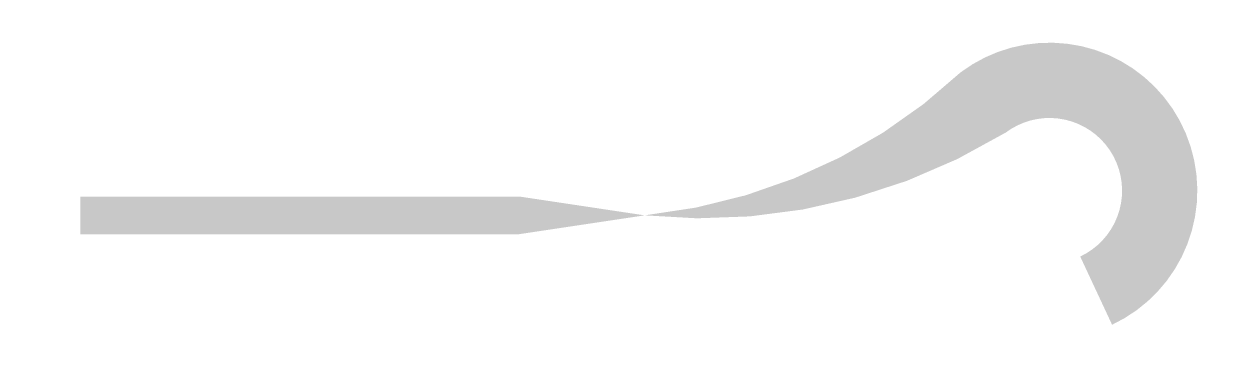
# Model space of a CAD drawing. Header units: millimetres. Extents: x -15 to 302, y -34 to 52.
import ezdxf

# ---------------------------------------------------------------- set-up
doc = ezdxf.new("R2010")
doc.units = ezdxf.units.MM

msp = doc.modelspace()

# ---------------------------------------------------------------- linework, layer by layer
msp.add_lwpolyline([(0.22, 0.98, 10, 10, 0), (50.22, 0.98, 30, 0, 0), (150.22, 0.98, 0, 20, 0.162278), (240.22, 30.98, 20, 20, -1.108785), (270.22, -19.02, 20, 20, -0.301631)], format="xyseb")

doc.saveas('drawing.dxf')
